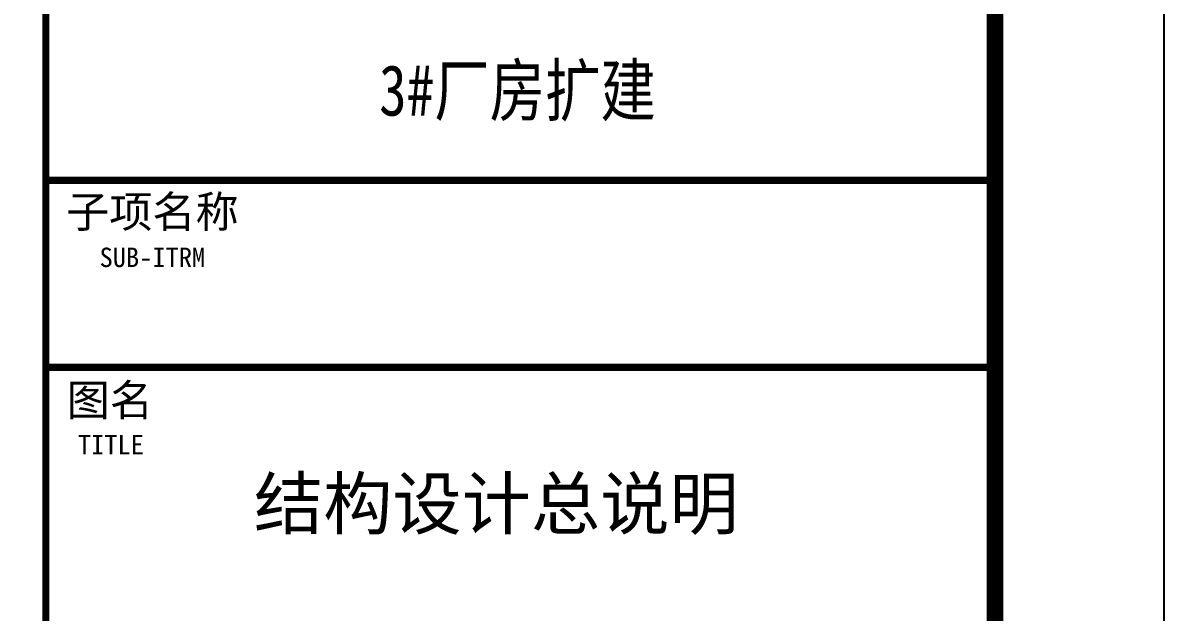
# Model space of a CAD drawing. Extents: x 40002367 to 40460080, y 192184 to 372766.
# Drawn here: x 40453334 to 40460080, y 347570 to 351055 of the extents above; entities that cross this region are included whole.
import ezdxf
from ezdxf.enums import TextEntityAlignment as Align

# ---------------------------------------------------------------- set-up
doc = ezdxf.new("R2010")
doc.units = 0
doc.header["$LTSCALE"] = 1000
doc.header["$MEASUREMENT"] = 0
doc.layers.get('0').update_dxf_attribs({"linetype": 'CONTINUOUS'})
for name, color, linetype in [('PUB_TAB', 7, 'CONTINUOUS'), ('PUB_TEXT', 7, 'CONTINUOUS'), ('PUB_TITLE', 4, 'CONTINUOUS')]:
    doc.layers.add(name, color=color, linetype=linetype)
doc.styles.add('STYLE-黑体', font='simhei.ttf')
doc.styles.add('TQ', font='')
doc.styles.get('TQ').set_extended_font_data('SimSun')

# ---------------------------------------------------------------- blocks, each defined once
blk = doc.blocks.new('tk0')
at = {"layer": 'PUB_TITLE', "lineweight": 40, "const_width": 85}
for points in [[(32850067, -1201267), (32850067, -1281267)], [(32850067, -1244553), (32861287, -1244553)], [(32850067, -1246763), (32861287, -1246763)]]:
    blk.add_lwpolyline(points, dxfattribs=at)
at = {"layer": 'PUB_TEXT', "attachment_point": 1, "style": 'TQ'}
for s, insert, char_height, width in [('子项名称', (32850306, -1244736), 374, 2223.6), ('SUB-ITRM', (32850702, -1245348), 229.5, 4799.1), ('图名', (32850313, -1246965), 374, 2223.6), ('TITLE', (32850446, -1247564), 229.5, 4799.1)]:
    blk.add_mtext(s, dxfattribs=dict(at, insert=insert, char_height=char_height, width=width))

msp = doc.modelspace()

# ---------------------------------------------------------------- linework, layer by layer
at = {"layer": 'PUB_TITLE'}
msp.add_lwpolyline([(40385779.9, 330765.6), (40460079.9, 330765.6), (40460079.9, 372765.6), (40385779.9, 372765.6)], close=True, dxfattribs=at)
at = {"layer": 'PUB_TITLE', "const_width": 100}
msp.add_lwpolyline([(40388279.9, 331765.6), (40459079.9, 331765.6), (40459079.9, 371765.6), (40388279.9, 371765.6)], close=True, dxfattribs=at)

# ---------------------------------------------------------------- block references
at = {"xscale": 0.5, "yscale": 0.5, "zscale": 0.5}
msp.add_blockref('tk0', (24028436.5, 972399.3), dxfattribs=at)

# ---------------------------------------------------------------- texts
at = {"layer": 'PUB_TAB', "lineweight": -3, "style": 'STYLE-黑体'}
for s, width, p in [('3#厂房扩建', 0.8, (40456257.4, 350505.8)), ('结构设计总说明', 1.000119, (40456132.5, 348061.7))]:
    msp.add_text(s, height=300, dxfattribs=dict(at, width=width)).set_placement(p, align=Align.CENTER)

doc.saveas('drawing.dxf')
